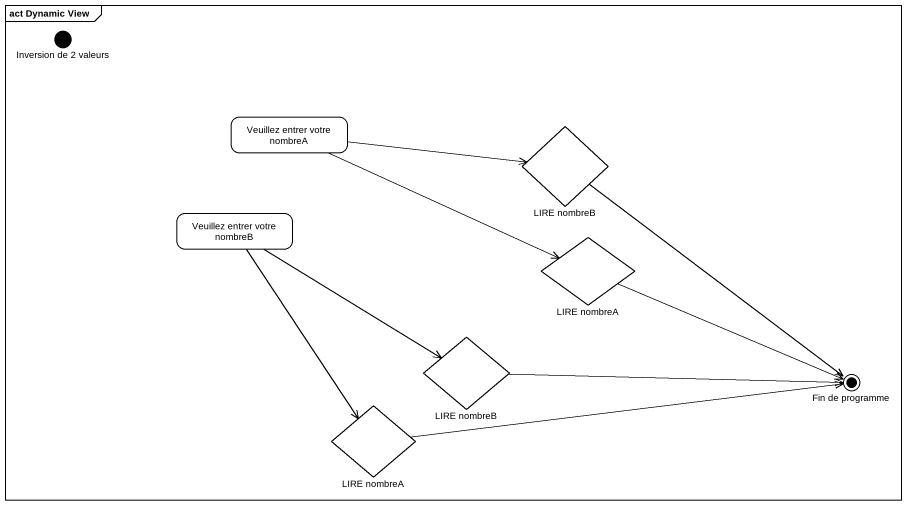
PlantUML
@startuml
mainframe act Dynamic View
hide empty description
state "Inversion de 2 valeurs" as Inversion_de_2_valeurs <<start>>
state "Veuillez entrer votre nombreA" as Veuillez_entrer_votre
state "LIRE nombreB" as LIRE_nombreB <<choice>>
state "Veuillez entrer votre nombreB" as Veuillez_entrer_votre_2
state "LIRE nombreA" as LIRE_nombreA <<choice>>
state "LIRE nombreB" as LIRE_nombreB_2 <<choice>>
state "Fin de programme" as Fin_de_programme <<end>>
state "LIRE nombreA" as LIRE_nombreA_2 <<choice>>
Veuillez_entrer_votre -right-> LIRE_nombreB
Veuillez_entrer_votre -right-> LIRE_nombreA
LIRE_nombreB --> Fin_de_programme
Veuillez_entrer_votre_2 --> LIRE_nombreB_2
Veuillez_entrer_votre_2 --> LIRE_nombreA_2
LIRE_nombreA -right-> Fin_de_programme
LIRE_nombreB_2 -right-> Fin_de_programme
LIRE_nombreA_2 -right-> Fin_de_programme
@enduml
